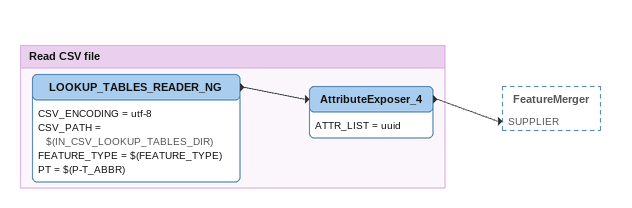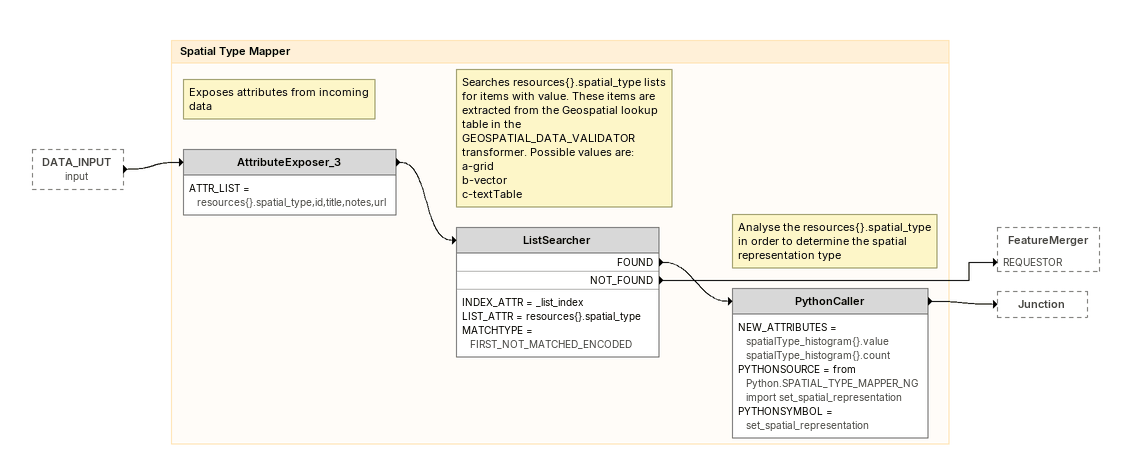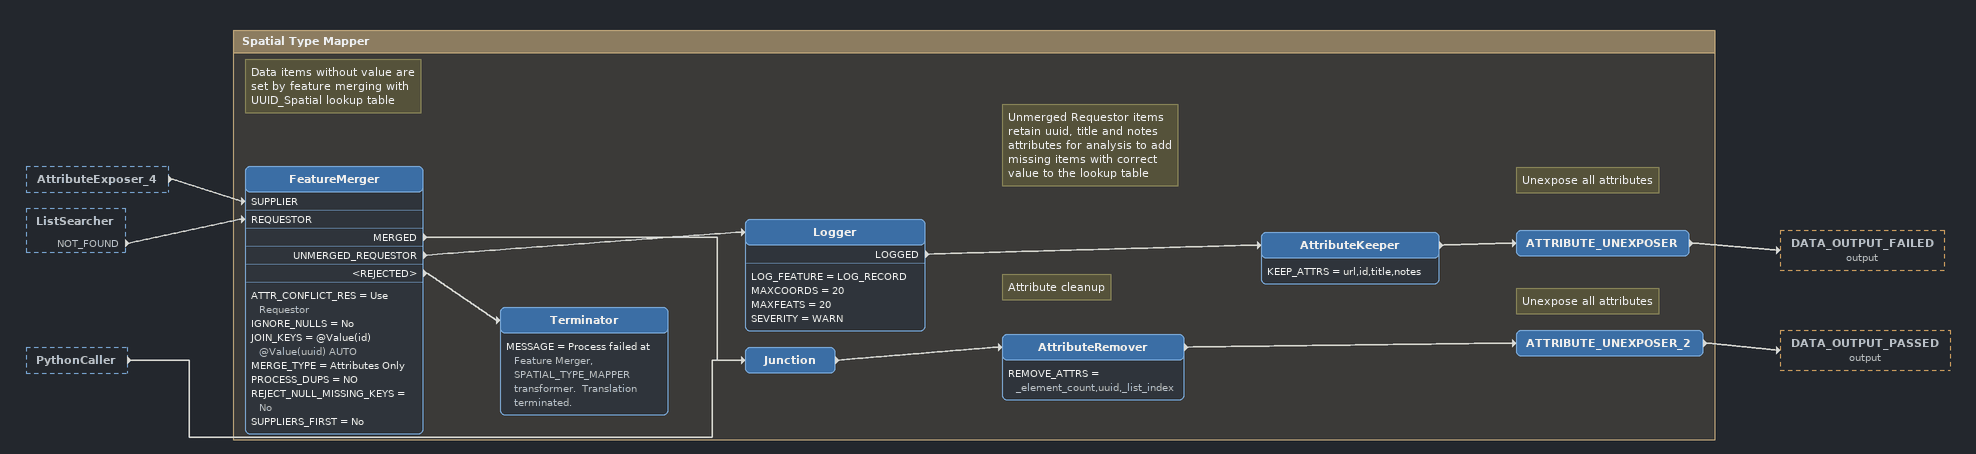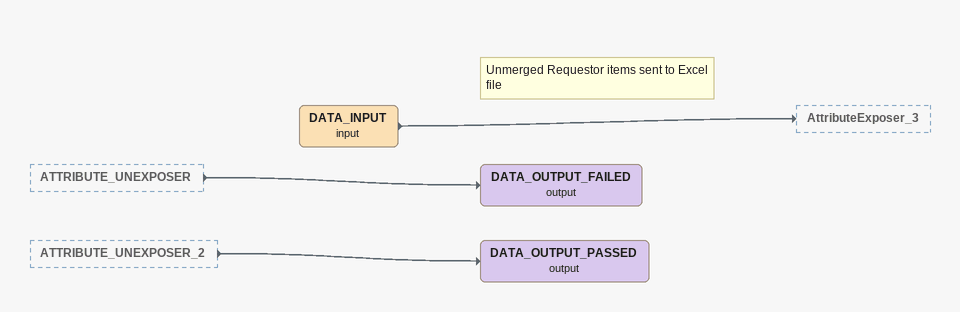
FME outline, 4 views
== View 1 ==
Bookmark: Read CSV file
LOOKUP_TABLES_READER_NG
    CSV_ENCODING = utf-8
    CSV_PATH = $(IN_CSV_LOOKUP_TABLES_DIR)
    FEATURE_TYPE = $(FEATURE_TYPE)
    PT = $(P-T_ABBR)
    -> AttributeExposer_4
AttributeExposer_4
    ATTR_LIST = uuid
    -> FeatureMerger [SUPPLIER]

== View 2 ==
DATA_INPUT (input) [outside]
    -> AttributeExposer_3

Bookmark: Spatial Type Mapper
Note: Exposes attributes from incoming data
AttributeExposer_3
    ATTR_LIST = resources{}.spatial_type,id,title,notes,url
    -> ListSearcher
Note: Searches resources{}.spatial_type lists for items with value. These items are extracted from the Geospatial lookup table in the GEOSPATIAL_DATA_VALIDATOR transformer. Possible values are: / a-grid / b-vector / c-textTable
ListSearcher
    INDEX_ATTR = _list_index
    LIST_ATTR = resources{}.spatial_type
    MATCHTYPE = FIRST_NOT_MATCHED_ENCODED
    FOUND -> PythonCaller
    NOT_FOUND -> FeatureMerger [REQUESTOR]
Note: Analyse the resources{}.spatial_type in order to determine the spatial representation type
PythonCaller
    NEW_ATTRIBUTES = spatialType_histogram{}.value spatialType_histogram{}.count
    PYTHONSOURCE = from Python.SPATIAL_TYPE_MAPPER_NG import set_spatial_representation
    PYTHONSYMBOL = set_spatial_representation
    -> Junction

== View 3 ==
AttributeExposer_4 [outside]
    -> FeatureMerger [SUPPLIER]
ListSearcher [outside]
    NOT_FOUND -> FeatureMerger [REQUESTOR]
PythonCaller [outside]
    -> Junction

Bookmark: Spatial Type Mapper
Note: Data items without value are set by feature merging with UUID_Spatial lookup table
FeatureMerger
    ATTR_CONFLICT_RES = Use Requestor
    IGNORE_NULLS = No
    JOIN_KEYS = @Value(id) @Value(uuid) AUTO
    MERGE_TYPE = Attributes Only
    PROCESS_DUPS = NO
    REJECT_NULL_MISSING_KEYS = No
    SUPPLIERS_FIRST = No
    MERGED -> Junction
    UNMERGED_REQUESTOR -> Logger
    <REJECTED> -> Terminator
Logger
    LOG_FEATURE = LOG_RECORD
    MAXCOORDS = 20
    MAXFEATS = 20
    SEVERITY = WARN
    LOGGED -> AttributeKeeper
Note: Unmerged Requestor items retain uuid, title and notes attributes for analysis to add missing items with correct value to the lookup table
AttributeKeeper
    KEEP_ATTRS = url,id,title,notes
    -> ATTRIBUTE_UNEXPOSER
Note: Unexpose all attributes
ATTRIBUTE_UNEXPOSER
    -> DATA_OUTPUT_FAILED (output)
Terminator
    MESSAGE = Process failed at Feature Merger, SPATIAL_TYPE_MAPPER transformer.  Translation terminated.
Junction
    -> AttributeRemover
Note: Attribute cleanup
AttributeRemover
    REMOVE_ATTRS = _element_count,uuid,_list_index
    -> ATTRIBUTE_UNEXPOSER_2
Note: Unexpose all attributes
ATTRIBUTE_UNEXPOSER_2
    -> DATA_OUTPUT_PASSED (output)

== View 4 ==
ATTRIBUTE_UNEXPOSER [outside]
    -> DATA_OUTPUT_FAILED (output)
ATTRIBUTE_UNEXPOSER_2 [outside]
    -> DATA_OUTPUT_PASSED (output)
DATA_INPUT (input)
    -> AttributeExposer_3
Note: Unmerged Requestor items sent to Excel file
DATA_OUTPUT_FAILED (output)
DATA_OUTPUT_PASSED (output)
